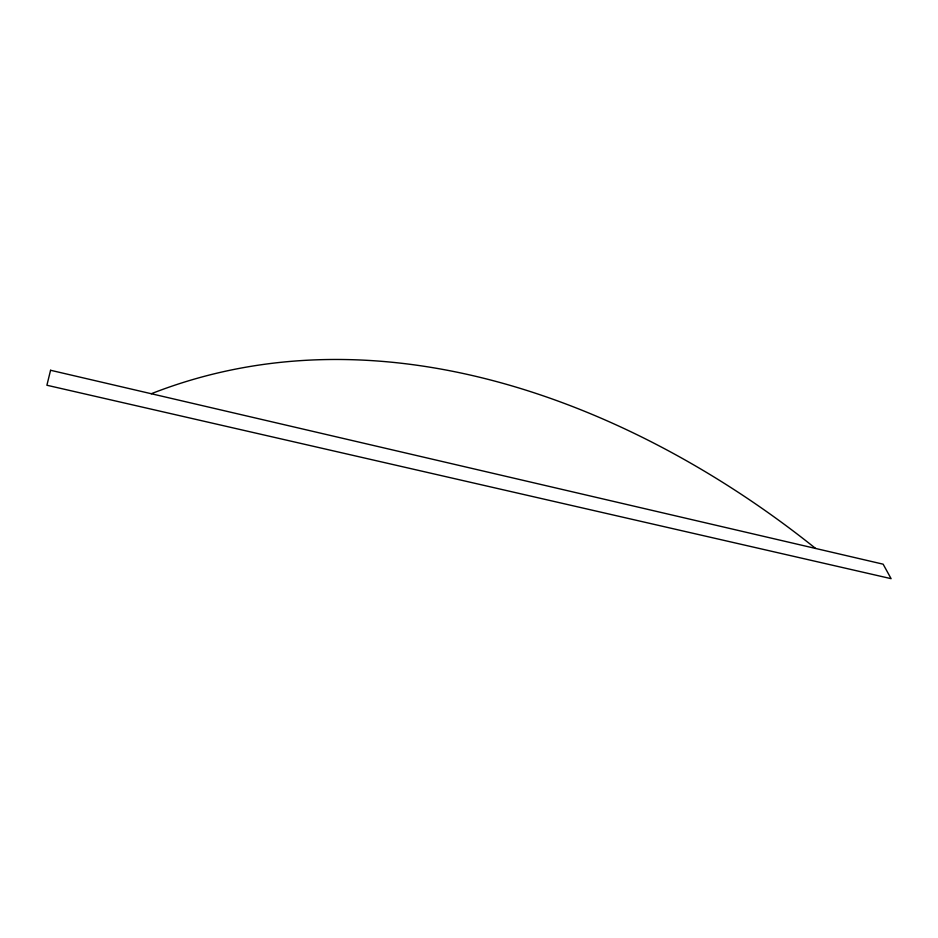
<?xml version="1.0" encoding="UTF-8"?>
<svg xmlns="http://www.w3.org/2000/svg" width="938" height="938" viewBox="0 0 938 938"><rect width="100%" height="100%" fill="white"/><g stroke="black" fill="none" stroke-linecap="round" stroke-linejoin="round"><path stroke-width="1.41" d="M151.276 393.726C380.054 303.982 633.924 402.812 815.614 548.449M50.57 370.276L46.9 385.248L891.1 578.664L883.139 564.184L50.57 370.276"/></g></svg>
